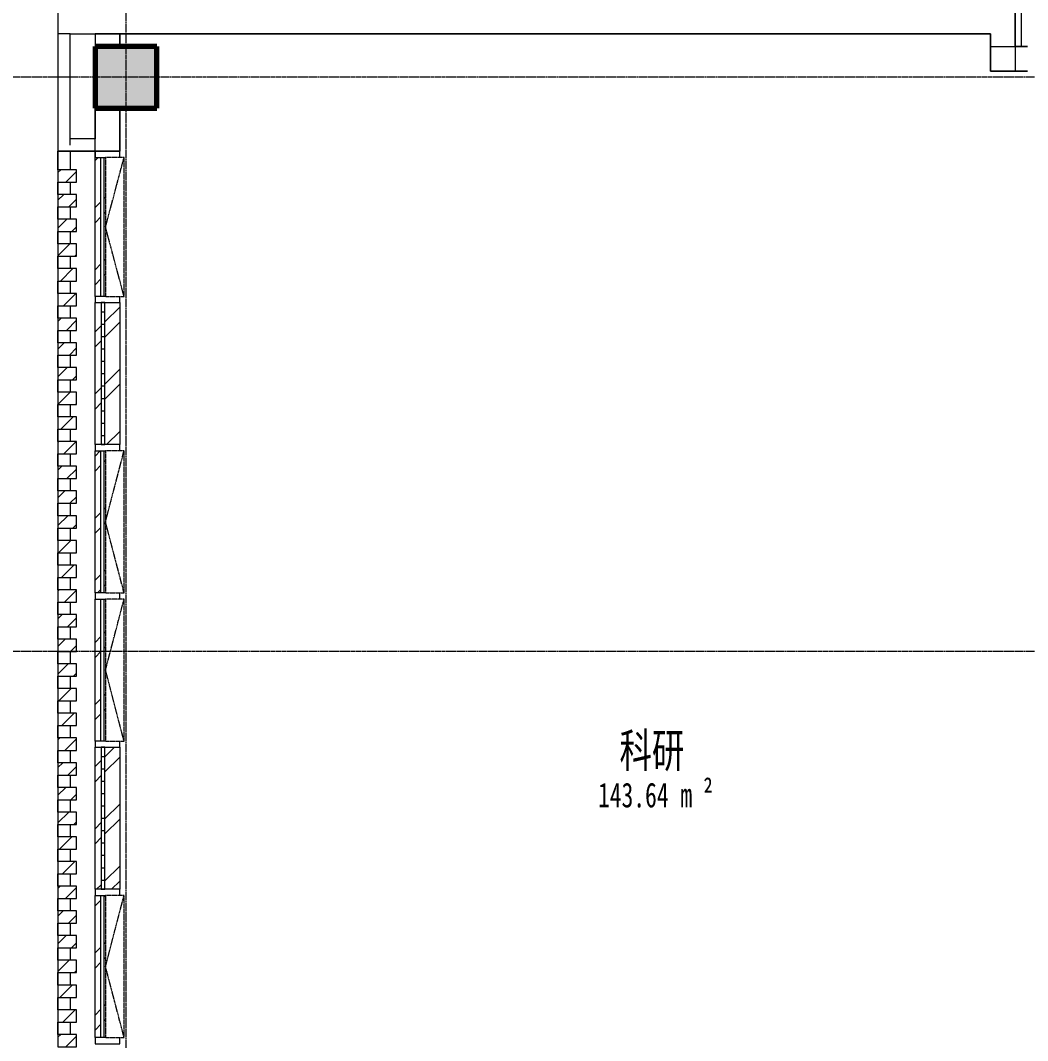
# Model space of a CAD drawing. Header units: millimetres. Extents: x 147592 to 208617, y -27981 to 8299.
# Drawn here: x 155746 to 163900, y -7800 to 460 of the extents above; entities that cross this region are included whole.
import ezdxf

# ---------------------------------------------------------------- set-up
doc = ezdxf.new("R2010")
doc.units = ezdxf.units.MM
doc.linetypes.add('TJ Dash', pattern=[1.6, 1, -0.6])
doc.linetypes.add('轴网线', pattern=[22.24, 12.7, -3.18, 3.18, -3.18])
for name, color, linetype, lineweight in [('A-AREA-____-IDEN', 7, 'Continuous', 5), ('A-DETL-____-OTLN', 7, 'Continuous', 5), ('A-DETL-GENF-OTLN', 7, 'Continuous', 5), ('A-GLAZ-CURT-MCUT', 7, 'Continuous', 5), ('A-GLAZ-CURT-OTLN', 7, 'Continuous', 5), ('A-GLAZ-CWMG-MCUT', 7, 'Continuous', 13), ('A-GLAZ-CWMG-OTLN', 7, 'Continuous', 5), ('A-WALL-____-MCUT', 7, 'Continuous', 13), ('A-WALL-____-OTLN', 7, 'Continuous', 13), ('S-GRID-____-OTLN', 7, 'Continuous', 5)]:
    doc.layers.add(name, color=color, linetype=linetype, lineweight=lineweight)
doc.layers.add('A-FLOR-____-OTLN', color=7, linetype='Continuous', lineweight=13, true_color=0x007f00)
doc.layers.add('A-GLAZ-____-OTLN', color=7, linetype='Continuous', lineweight=13, true_color=0x00007f)
doc.styles.add('仿宋', font='', dxfattribs={"width": 0.7, "height": 200})
doc.styles.add('仿宋_1', font='', dxfattribs={"width": 0.7, "height": 275})
doc.styles.get('仿宋').set_extended_font_data('FangSong')
doc.styles.get('仿宋_1').set_extended_font_data('FangSong')
pattern_1 = [(45, (0, 0), (-251.4472, 251.4472), []), (45, (0, 381), (-251.4472, 251.4472), [])]

# ---------------------------------------------------------------- blocks, each defined once
blk = doc.blocks.new('矩形竖梃 - 100_100mm 木色铝方通-V80-ELV_2F')
at = {"layer": 'A-GLAZ-CWMG-OTLN', "true_color": 0x515151}
h = blk.add_hatch(dxfattribs=at)
h.set_pattern_fill('FP_82', color=251, style=0, pattern_type=2)
h.set_pattern_definition([(45, (7800, -156050.01), (-70.71068, 70.71068), [])])
h.paths.add_polyline_path([(-50, 150), (50, 150), (50, 0), (-50, 0)], flags=0)
at = {"layer": 'A-GLAZ-CWMG-MCUT', "color": 251, "lineweight": 5, "true_color": 0x515151}
for p, q in [((-50, 150), (50, 150)), ((-50, 0), (-50, 150)), ((50, 150), (50, 0)), ((50, 0), (-50, 0))]:
    blk.add_line(p, q, dxfattribs=at)
blk = doc.blocks.new('矩形竖梃 - 100_100mm 木色铝方通-V81-ELV_2F')
at = {"layer": 'A-GLAZ-CWMG-OTLN', "true_color": 0x515151}
h = blk.add_hatch(dxfattribs=at)
h.set_pattern_fill('FP_83', color=251, style=0, pattern_type=2)
h.set_pattern_definition([(45, (7600, -156050.01), (-70.71068, 70.71068), [])])
h.paths.add_polyline_path([(-50, 150), (50, 150), (50, 0), (-50, 0)], flags=0)
at = {"layer": 'A-GLAZ-CWMG-MCUT', "color": 251, "lineweight": 5, "true_color": 0x515151}
for p, q in [((-50, 150), (50, 150)), ((-50, 0), (-50, 150)), ((50, 150), (50, 0)), ((50, 0), (-50, 0))]:
    blk.add_line(p, q, dxfattribs=at)
blk = doc.blocks.new('矩形竖梃 - 100_100mm 木色铝方通-V82-ELV_2F')
at = {"layer": 'A-GLAZ-CWMG-OTLN', "true_color": 0x515151}
h = blk.add_hatch(dxfattribs=at)
h.set_pattern_fill('FP_84', color=251, style=0, pattern_type=2)
h.set_pattern_definition([(45, (7400, -156050.01), (-70.71068, 70.71068), [])])
h.paths.add_polyline_path([(-50, 150), (50, 150), (50, 0), (-50, 0)], flags=0)
at = {"layer": 'A-GLAZ-CWMG-MCUT', "color": 251, "lineweight": 5, "true_color": 0x515151}
for p, q in [((-50, 150), (50, 150)), ((-50, 0), (-50, 150)), ((50, 150), (50, 0)), ((50, 0), (-50, 0))]:
    blk.add_line(p, q, dxfattribs=at)
blk = doc.blocks.new('矩形竖梃 - 100_100mm 木色铝方通-V83-ELV_2F')
at = {"layer": 'A-GLAZ-CWMG-OTLN', "true_color": 0x515151}
h = blk.add_hatch(dxfattribs=at)
h.set_pattern_fill('FP_85', color=251, style=0, pattern_type=2)
h.set_pattern_definition([(45, (7200, -156050.01), (-70.71068, 70.71068), [])])
h.paths.add_polyline_path([(-50, 150), (50, 150), (50, 0), (-50, 0)], flags=0)
at = {"layer": 'A-GLAZ-CWMG-MCUT', "color": 251, "lineweight": 5, "true_color": 0x515151}
for p, q in [((-50, 150), (50, 150)), ((-50, 0), (-50, 150)), ((50, 150), (50, 0)), ((50, 0), (-50, 0))]:
    blk.add_line(p, q, dxfattribs=at)
blk = doc.blocks.new('矩形竖梃 - 100_100mm 木色铝方通-V84-ELV_2F')
at = {"layer": 'A-GLAZ-CWMG-OTLN', "true_color": 0x515151}
h = blk.add_hatch(dxfattribs=at)
h.set_pattern_fill('FP_86', color=251, style=0, pattern_type=2)
h.set_pattern_definition([(45, (7000, -156050.01), (-70.71068, 70.71068), [])])
h.paths.add_polyline_path([(-50, 150), (50, 150), (50, 0), (-50, 0)], flags=0)
at = {"layer": 'A-GLAZ-CWMG-MCUT', "color": 251, "lineweight": 5, "true_color": 0x515151}
for p, q in [((-50, 150), (50, 150)), ((-50, 0), (-50, 150)), ((50, 150), (50, 0)), ((50, 0), (-50, 0))]:
    blk.add_line(p, q, dxfattribs=at)
blk = doc.blocks.new('矩形竖梃 - 100_100mm 木色铝方通-V85-ELV_2F')
at = {"layer": 'A-GLAZ-CWMG-OTLN', "true_color": 0x515151}
h = blk.add_hatch(dxfattribs=at)
h.set_pattern_fill('FP_87', color=251, style=0, pattern_type=2)
h.set_pattern_definition([(45, (6800, -156050.01), (-70.71068, 70.71068), [])])
h.paths.add_polyline_path([(-50, 150), (50, 150), (50, 0), (-50, 0)], flags=0)
at = {"layer": 'A-GLAZ-CWMG-MCUT', "color": 251, "lineweight": 5, "true_color": 0x515151}
for p, q in [((-50, 150), (50, 150)), ((-50, 0), (-50, 150)), ((50, 150), (50, 0)), ((50, 0), (-50, 0))]:
    blk.add_line(p, q, dxfattribs=at)
blk = doc.blocks.new('矩形竖梃 - 100_100mm 木色铝方通-V86-ELV_2F')
at = {"layer": 'A-GLAZ-CWMG-OTLN', "true_color": 0x515151}
h = blk.add_hatch(dxfattribs=at)
h.set_pattern_fill('FP_88', color=251, style=0, pattern_type=2)
h.set_pattern_definition([(45, (6600, -156050.01), (-70.71068, 70.71068), [])])
h.paths.add_polyline_path([(-50, 150), (50, 150), (50, 0), (-50, 0)], flags=0)
at = {"layer": 'A-GLAZ-CWMG-MCUT', "color": 251, "lineweight": 5, "true_color": 0x515151}
for p, q in [((-50, 150), (50, 150)), ((-50, 0), (-50, 150)), ((50, 150), (50, 0)), ((50, 0), (-50, 0))]:
    blk.add_line(p, q, dxfattribs=at)
blk = doc.blocks.new('矩形竖梃 - 100_100mm 木色铝方通-V87-ELV_2F')
at = {"layer": 'A-GLAZ-CWMG-OTLN', "true_color": 0x515151}
h = blk.add_hatch(dxfattribs=at)
h.set_pattern_fill('FP_89', color=251, style=0, pattern_type=2)
h.set_pattern_definition([(45, (6400, -156050.01), (-70.71068, 70.71068), [])])
h.paths.add_polyline_path([(-50, 150), (50, 150), (50, 0), (-50, 0)], flags=0)
at = {"layer": 'A-GLAZ-CWMG-MCUT', "color": 251, "lineweight": 5, "true_color": 0x515151}
for p, q in [((-50, 150), (50, 150)), ((-50, 0), (-50, 150)), ((50, 150), (50, 0)), ((50, 0), (-50, 0))]:
    blk.add_line(p, q, dxfattribs=at)
blk = doc.blocks.new('矩形竖梃 - 100_100mm 木色铝方通-V88-ELV_2F')
at = {"layer": 'A-GLAZ-CWMG-OTLN', "true_color": 0x515151}
h = blk.add_hatch(dxfattribs=at)
h.set_pattern_fill('FP_90', color=251, style=0, pattern_type=2)
h.set_pattern_definition([(45, (6200, -156050.01), (-70.71068, 70.71068), [])])
h.paths.add_polyline_path([(-50, 150), (50, 150), (50, 0), (-50, 0)], flags=0)
at = {"layer": 'A-GLAZ-CWMG-MCUT', "color": 251, "lineweight": 5, "true_color": 0x515151}
for p, q in [((-50, 150), (50, 150)), ((-50, 0), (-50, 150)), ((50, 150), (50, 0)), ((50, 0), (-50, 0))]:
    blk.add_line(p, q, dxfattribs=at)
blk = doc.blocks.new('矩形竖梃 - 100_100mm 木色铝方通-V89-ELV_2F')
at = {"layer": 'A-GLAZ-CWMG-OTLN', "true_color": 0x515151}
h = blk.add_hatch(dxfattribs=at)
h.set_pattern_fill('FP_91', color=251, style=0, pattern_type=2)
h.set_pattern_definition([(45, (6000, -156050.01), (-70.71068, 70.71068), [])])
h.paths.add_polyline_path([(-50, 150), (50, 150), (50, 0), (-50, 0)], flags=0)
at = {"layer": 'A-GLAZ-CWMG-MCUT', "color": 251, "lineweight": 5, "true_color": 0x515151}
for p, q in [((-50, 150), (50, 150)), ((-50, 0), (-50, 150)), ((50, 150), (50, 0)), ((50, 0), (-50, 0))]:
    blk.add_line(p, q, dxfattribs=at)
blk = doc.blocks.new('矩形竖梃 - 100_100mm 木色铝方通-V90-ELV_2F')
at = {"layer": 'A-GLAZ-CWMG-OTLN', "true_color": 0x515151}
h = blk.add_hatch(dxfattribs=at)
h.set_pattern_fill('FP_92', color=251, style=0, pattern_type=2)
h.set_pattern_definition([(45, (5800, -156050.01), (-70.71068, 70.71068), [])])
h.paths.add_polyline_path([(-50, 150), (50, 150), (50, 0), (-50, 0)], flags=0)
at = {"layer": 'A-GLAZ-CWMG-MCUT', "color": 251, "lineweight": 5, "true_color": 0x515151}
for p, q in [((-50, 150), (50, 150)), ((-50, 0), (-50, 150)), ((50, 150), (50, 0)), ((50, 0), (-50, 0))]:
    blk.add_line(p, q, dxfattribs=at)
blk = doc.blocks.new('矩形竖梃 - 100_100mm 木色铝方通-V91-ELV_2F')
at = {"layer": 'A-GLAZ-CWMG-OTLN', "true_color": 0x515151}
h = blk.add_hatch(dxfattribs=at)
h.set_pattern_fill('FP_93', color=251, style=0, pattern_type=2)
h.set_pattern_definition([(45, (5600, -156050.01), (-70.71068, 70.71068), [])])
h.paths.add_polyline_path([(-50, 150), (50, 150), (50, 0), (-50, 0)], flags=0)
at = {"layer": 'A-GLAZ-CWMG-MCUT', "color": 251, "lineweight": 5, "true_color": 0x515151}
for p, q in [((-50, 150), (50, 150)), ((-50, 0), (-50, 150)), ((50, 150), (50, 0)), ((50, 0), (-50, 0))]:
    blk.add_line(p, q, dxfattribs=at)
blk = doc.blocks.new('矩形竖梃 - 100_100mm 木色铝方通-V92-ELV_2F')
at = {"layer": 'A-GLAZ-CWMG-OTLN', "true_color": 0x515151}
h = blk.add_hatch(dxfattribs=at)
h.set_pattern_fill('FP_94', color=251, style=0, pattern_type=2)
h.set_pattern_definition([(45, (5400, -156050.01), (-70.71068, 70.71068), [])])
h.paths.add_polyline_path([(-50, 150), (50, 150), (50, 0), (-50, 0)], flags=0)
at = {"layer": 'A-GLAZ-CWMG-MCUT', "color": 251, "lineweight": 5, "true_color": 0x515151}
for p, q in [((-50, 150), (50, 150)), ((-50, 0), (-50, 150)), ((50, 150), (50, 0)), ((50, 0), (-50, 0))]:
    blk.add_line(p, q, dxfattribs=at)
blk = doc.blocks.new('矩形竖梃 - 100_100mm 木色铝方通-V93-ELV_2F')
at = {"layer": 'A-GLAZ-CWMG-OTLN', "true_color": 0x515151}
h = blk.add_hatch(dxfattribs=at)
h.set_pattern_fill('FP_95', color=251, style=0, pattern_type=2)
h.set_pattern_definition([(45, (5200, -156050.01), (-70.71068, 70.71068), [])])
h.paths.add_polyline_path([(-50, 150), (50, 150), (50, 0), (-50, 0)], flags=0)
at = {"layer": 'A-GLAZ-CWMG-MCUT', "color": 251, "lineweight": 5, "true_color": 0x515151}
for p, q in [((-50, 150), (50, 150)), ((-50, 0), (-50, 150)), ((50, 150), (50, 0)), ((50, 0), (-50, 0))]:
    blk.add_line(p, q, dxfattribs=at)
blk = doc.blocks.new('矩形竖梃 - 100_100mm 木色铝方通-V94-ELV_2F')
at = {"layer": 'A-GLAZ-CWMG-OTLN', "true_color": 0x515151}
h = blk.add_hatch(dxfattribs=at)
h.set_pattern_fill('FP_96', color=251, style=0, pattern_type=2)
h.set_pattern_definition([(45, (5000, -156050.01), (-70.71068, 70.71068), [])])
h.paths.add_polyline_path([(-50, 150), (50, 150), (50, 0), (-50, 0)], flags=0)
at = {"layer": 'A-GLAZ-CWMG-MCUT', "color": 251, "lineweight": 5, "true_color": 0x515151}
for p, q in [((-50, 150), (50, 150)), ((-50, 0), (-50, 150)), ((50, 150), (50, 0)), ((50, 0), (-50, 0))]:
    blk.add_line(p, q, dxfattribs=at)
blk = doc.blocks.new('矩形竖梃 - 100_100mm 木色铝方通-V95-ELV_2F')
at = {"layer": 'A-GLAZ-CWMG-OTLN', "true_color": 0x515151}
h = blk.add_hatch(dxfattribs=at)
h.set_pattern_fill('FP_97', color=251, style=0, pattern_type=2)
h.set_pattern_definition([(45, (4800, -156050.01), (-70.71068, 70.71068), [])])
h.paths.add_polyline_path([(-50, 150), (50, 150), (50, 0), (-50, 0)], flags=0)
at = {"layer": 'A-GLAZ-CWMG-MCUT', "color": 251, "lineweight": 5, "true_color": 0x515151}
for p, q in [((-50, 150), (50, 150)), ((-50, 0), (-50, 150)), ((50, 150), (50, 0)), ((50, 0), (-50, 0))]:
    blk.add_line(p, q, dxfattribs=at)
blk = doc.blocks.new('矩形竖梃 - 100_100mm 木色铝方通-V96-ELV_2F')
at = {"layer": 'A-GLAZ-CWMG-OTLN', "true_color": 0x515151}
h = blk.add_hatch(dxfattribs=at)
h.set_pattern_fill('FP_98', color=251, style=0, pattern_type=2)
h.set_pattern_definition([(45, (4600, -156050.01), (-70.71068, 70.71068), [])])
h.paths.add_polyline_path([(-50, 150), (50, 150), (50, 0), (-50, 0)], flags=0)
at = {"layer": 'A-GLAZ-CWMG-MCUT', "color": 251, "lineweight": 5, "true_color": 0x515151}
for p, q in [((-50, 150), (50, 150)), ((-50, 0), (-50, 150)), ((50, 150), (50, 0)), ((50, 0), (-50, 0))]:
    blk.add_line(p, q, dxfattribs=at)
blk = doc.blocks.new('矩形竖梃 - 100_100mm 木色铝方通-V97-ELV_2F')
at = {"layer": 'A-GLAZ-CWMG-OTLN', "true_color": 0x515151}
h = blk.add_hatch(dxfattribs=at)
h.set_pattern_fill('FP_99', color=251, style=0, pattern_type=2)
h.set_pattern_definition([(45, (4400, -156050.01), (-70.71068, 70.71068), [])])
h.paths.add_polyline_path([(-50, 150), (50, 150), (50, 0), (-50, 0)], flags=0)
at = {"layer": 'A-GLAZ-CWMG-MCUT', "color": 251, "lineweight": 5, "true_color": 0x515151}
for p, q in [((-50, 150), (50, 150)), ((-50, 0), (-50, 150)), ((50, 150), (50, 0)), ((50, 0), (-50, 0))]:
    blk.add_line(p, q, dxfattribs=at)
blk = doc.blocks.new('矩形竖梃 - 100_100mm 木色铝方通-V98-ELV_2F')
at = {"layer": 'A-GLAZ-CWMG-OTLN', "true_color": 0x515151}
h = blk.add_hatch(dxfattribs=at)
h.set_pattern_fill('FP_100', color=251, style=0, pattern_type=2)
h.set_pattern_definition([(45, (4200, -156050.01), (-70.71068, 70.71068), [])])
h.paths.add_polyline_path([(-50, 150), (50, 150), (50, 0), (-50, 0)], flags=0)
at = {"layer": 'A-GLAZ-CWMG-MCUT', "color": 251, "lineweight": 5, "true_color": 0x515151}
for p, q in [((-50, 150), (50, 150)), ((-50, 0), (-50, 150)), ((50, 150), (50, 0)), ((50, 0), (-50, 0))]:
    blk.add_line(p, q, dxfattribs=at)
blk = doc.blocks.new('矩形竖梃 - 100_100mm 木色铝方通-V99-ELV_2F')
at = {"layer": 'A-GLAZ-CWMG-OTLN', "true_color": 0x515151}
h = blk.add_hatch(dxfattribs=at)
h.set_pattern_fill('FP_101', color=251, style=0, pattern_type=2)
h.set_pattern_definition([(45, (4000, -156050.01), (-70.71068, 70.71068), [])])
h.paths.add_polyline_path([(-50, 150), (50, 150), (50, 0), (-50, 0)], flags=0)
at = {"layer": 'A-GLAZ-CWMG-MCUT', "color": 251, "lineweight": 5, "true_color": 0x515151}
for p, q in [((-50, 150), (50, 150)), ((-50, 0), (-50, 150)), ((50, 150), (50, 0)), ((50, 0), (-50, 0))]:
    blk.add_line(p, q, dxfattribs=at)
blk = doc.blocks.new('矩形竖梃 - 100_100mm 木色铝方通-V100-ELV_2F')
at = {"layer": 'A-GLAZ-CWMG-OTLN', "true_color": 0x515151}
h = blk.add_hatch(dxfattribs=at)
h.set_pattern_fill('FP_102', color=251, style=0, pattern_type=2)
h.set_pattern_definition([(45, (3800, -156050.01), (-70.71068, 70.71068), [])])
h.paths.add_polyline_path([(-50, 150), (50, 150), (50, 0), (-50, 0)], flags=0)
at = {"layer": 'A-GLAZ-CWMG-MCUT', "color": 251, "lineweight": 5, "true_color": 0x515151}
for p, q in [((-50, 150), (50, 150)), ((-50, 0), (-50, 150)), ((50, 150), (50, 0)), ((50, 0), (-50, 0))]:
    blk.add_line(p, q, dxfattribs=at)
blk = doc.blocks.new('矩形竖梃 - 100_100mm 木色铝方通-V101-ELV_2F')
at = {"layer": 'A-GLAZ-CWMG-OTLN', "true_color": 0x515151}
h = blk.add_hatch(dxfattribs=at)
h.set_pattern_fill('FP_103', color=251, style=0, pattern_type=2)
h.set_pattern_definition([(45, (3600, -156050.01), (-70.71068, 70.71068), [])])
h.paths.add_polyline_path([(-50, 150), (50, 150), (50, 0), (-50, 0)], flags=0)
at = {"layer": 'A-GLAZ-CWMG-MCUT', "color": 251, "lineweight": 5, "true_color": 0x515151}
for p, q in [((-50, 150), (50, 150)), ((-50, 0), (-50, 150)), ((50, 150), (50, 0)), ((50, 0), (-50, 0))]:
    blk.add_line(p, q, dxfattribs=at)
blk = doc.blocks.new('矩形竖梃 - 100_100mm 木色铝方通-V102-ELV_2F')
at = {"layer": 'A-GLAZ-CWMG-OTLN', "true_color": 0x515151}
h = blk.add_hatch(dxfattribs=at)
h.set_pattern_fill('FP_104', color=251, style=0, pattern_type=2)
h.set_pattern_definition([(45, (3400, -156050.01), (-70.71068, 70.71068), [])])
h.paths.add_polyline_path([(-50, 150), (50, 150), (50, 0), (-50, 0)], flags=0)
at = {"layer": 'A-GLAZ-CWMG-MCUT', "color": 251, "lineweight": 5, "true_color": 0x515151}
for p, q in [((-50, 150), (50, 150)), ((-50, 0), (-50, 150)), ((50, 150), (50, 0)), ((50, 0), (-50, 0))]:
    blk.add_line(p, q, dxfattribs=at)
blk = doc.blocks.new('矩形竖梃 - 100_100mm 木色铝方通-V103-ELV_2F')
at = {"layer": 'A-GLAZ-CWMG-OTLN', "true_color": 0x515151}
h = blk.add_hatch(dxfattribs=at)
h.set_pattern_fill('FP_105', color=251, style=0, pattern_type=2)
h.set_pattern_definition([(45, (3200, -156050.01), (-70.71068, 70.71068), [])])
h.paths.add_polyline_path([(-50, 150), (50, 150), (50, 0), (-50, 0)], flags=0)
at = {"layer": 'A-GLAZ-CWMG-MCUT', "color": 251, "lineweight": 5, "true_color": 0x515151}
for p, q in [((-50, 150), (50, 150)), ((-50, 0), (-50, 150)), ((50, 150), (50, 0)), ((50, 0), (-50, 0))]:
    blk.add_line(p, q, dxfattribs=at)
blk = doc.blocks.new('矩形竖梃 - 100_100mm 木色铝方通-V104-ELV_2F')
at = {"layer": 'A-GLAZ-CWMG-OTLN', "true_color": 0x515151}
h = blk.add_hatch(dxfattribs=at)
h.set_pattern_fill('FP_106', color=251, style=0, pattern_type=2)
h.set_pattern_definition([(45, (3000, -156050.01), (-70.71068, 70.71068), [])])
h.paths.add_polyline_path([(-50, 150), (50, 150), (50, 0), (-50, 0)], flags=0)
at = {"layer": 'A-GLAZ-CWMG-MCUT', "color": 251, "lineweight": 5, "true_color": 0x515151}
for p, q in [((-50, 150), (50, 150)), ((-50, 0), (-50, 150)), ((50, 150), (50, 0)), ((50, 0), (-50, 0))]:
    blk.add_line(p, q, dxfattribs=at)
blk = doc.blocks.new('矩形竖梃 - 100_100mm 木色铝方通-V105-ELV_2F')
at = {"layer": 'A-GLAZ-CWMG-OTLN', "true_color": 0x515151}
h = blk.add_hatch(dxfattribs=at)
h.set_pattern_fill('FP_107', color=251, style=0, pattern_type=2)
h.set_pattern_definition([(45, (2800, -156050.01), (-70.71068, 70.71068), [])])
h.paths.add_polyline_path([(-50, 150), (50, 150), (50, 0), (-50, 0)], flags=0)
at = {"layer": 'A-GLAZ-CWMG-MCUT', "color": 251, "lineweight": 5, "true_color": 0x515151}
for p, q in [((-50, 150), (50, 150)), ((-50, 0), (-50, 150)), ((50, 150), (50, 0)), ((50, 0), (-50, 0))]:
    blk.add_line(p, q, dxfattribs=at)
blk = doc.blocks.new('矩形竖梃 - 100_100mm 木色铝方通-V106-ELV_2F')
at = {"layer": 'A-GLAZ-CWMG-OTLN', "true_color": 0x515151}
h = blk.add_hatch(dxfattribs=at)
h.set_pattern_fill('FP_108', color=251, style=0, pattern_type=2)
h.set_pattern_definition([(45, (2600, -156050.01), (-70.71068, 70.71068), [])])
h.paths.add_polyline_path([(-50, 150), (50, 150), (50, 0), (-50, 0)], flags=0)
at = {"layer": 'A-GLAZ-CWMG-MCUT', "color": 251, "lineweight": 5, "true_color": 0x515151}
for p, q in [((-50, 150), (50, 150)), ((-50, 0), (-50, 150)), ((50, 150), (50, 0)), ((50, 0), (-50, 0))]:
    blk.add_line(p, q, dxfattribs=at)
blk = doc.blocks.new('矩形竖梃 - 100_100mm 木色铝方通-V107-ELV_2F')
at = {"layer": 'A-GLAZ-CWMG-OTLN', "true_color": 0x515151}
h = blk.add_hatch(dxfattribs=at)
h.set_pattern_fill('FP_109', color=251, style=0, pattern_type=2)
h.set_pattern_definition([(45, (2400, -156050.01), (-70.71068, 70.71068), [])])
h.paths.add_polyline_path([(-50, 150), (50, 150), (50, 0), (-50, 0)], flags=0)
at = {"layer": 'A-GLAZ-CWMG-MCUT', "color": 251, "lineweight": 5, "true_color": 0x515151}
for p, q in [((-50, 150), (50, 150)), ((-50, 0), (-50, 150)), ((50, 150), (50, 0)), ((50, 0), (-50, 0))]:
    blk.add_line(p, q, dxfattribs=at)
blk = doc.blocks.new('矩形竖梃 - 100_100mm 木色铝方通-V108-ELV_2F')
at = {"layer": 'A-GLAZ-CWMG-OTLN', "true_color": 0x515151}
h = blk.add_hatch(dxfattribs=at)
h.set_pattern_fill('FP_110', color=251, style=0, pattern_type=2)
h.set_pattern_definition([(45, (2200, -156050.01), (-70.71068, 70.71068), [])])
h.paths.add_polyline_path([(-50, 150), (50, 150), (50, 0), (-50, 0)], flags=0)
at = {"layer": 'A-GLAZ-CWMG-MCUT', "color": 251, "lineweight": 5, "true_color": 0x515151}
for p, q in [((-50, 150), (50, 150)), ((-50, 0), (-50, 150)), ((50, 150), (50, 0)), ((50, 0), (-50, 0))]:
    blk.add_line(p, q, dxfattribs=at)
blk = doc.blocks.new('矩形竖梃 - 100_100mm 木色铝方通-V109-ELV_2F')
at = {"layer": 'A-GLAZ-CWMG-OTLN', "true_color": 0x515151}
h = blk.add_hatch(dxfattribs=at)
h.set_pattern_fill('FP_111', color=251, style=0, pattern_type=2)
h.set_pattern_definition([(45, (2000, -156050.01), (-70.71068, 70.71068), [])])
h.paths.add_polyline_path([(-50, 150), (50, 150), (50, 0), (-50, 0)], flags=0)
at = {"layer": 'A-GLAZ-CWMG-MCUT', "color": 251, "lineweight": 5, "true_color": 0x515151}
for p, q in [((-50, 150), (50, 150)), ((-50, 0), (-50, 150)), ((50, 150), (50, 0)), ((50, 0), (-50, 0))]:
    blk.add_line(p, q, dxfattribs=at)
blk = doc.blocks.new('矩形竖梃 - 100_100mm 木色铝方通-V110-ELV_2F')
at = {"layer": 'A-GLAZ-CWMG-OTLN', "true_color": 0x515151}
h = blk.add_hatch(dxfattribs=at)
h.set_pattern_fill('FP_112', color=251, style=0, pattern_type=2)
h.set_pattern_definition([(45, (1800, -156050.01), (-70.71068, 70.71068), [])])
h.paths.add_polyline_path([(-50, 150), (50, 150), (50, 0), (-50, 0)], flags=0)
at = {"layer": 'A-GLAZ-CWMG-MCUT', "color": 251, "lineweight": 5, "true_color": 0x515151}
for p, q in [((-50, 150), (50, 150)), ((-50, 0), (-50, 150)), ((50, 150), (50, 0)), ((50, 0), (-50, 0))]:
    blk.add_line(p, q, dxfattribs=at)
blk = doc.blocks.new('矩形竖梃 - 100_100mm 木色铝方通-V111-ELV_2F')
at = {"layer": 'A-GLAZ-CWMG-OTLN', "true_color": 0x515151}
h = blk.add_hatch(dxfattribs=at)
h.set_pattern_fill('FP_113', color=251, style=0, pattern_type=2)
h.set_pattern_definition([(45, (1600, -156050.01), (-70.71068, 70.71068), [])])
h.paths.add_polyline_path([(-50, 150), (50, 150), (50, 0), (-50, 0)], flags=0)
at = {"layer": 'A-GLAZ-CWMG-MCUT', "color": 251, "lineweight": 5, "true_color": 0x515151}
for p, q in [((-50, 150), (50, 150)), ((-50, 0), (-50, 150)), ((50, 150), (50, 0)), ((50, 0), (-50, 0))]:
    blk.add_line(p, q, dxfattribs=at)
blk = doc.blocks.new('矩形竖梃 - 100_100mm 木色铝方通-V112-ELV_2F')
at = {"layer": 'A-GLAZ-CWMG-OTLN', "true_color": 0x515151}
h = blk.add_hatch(dxfattribs=at)
h.set_pattern_fill('FP_114', color=251, style=0, pattern_type=2)
h.set_pattern_definition([(45, (1400, -156050.01), (-70.71068, 70.71068), [])])
h.paths.add_polyline_path([(-50, 150), (50, 150), (50, 0), (-50, 0)], flags=0)
at = {"layer": 'A-GLAZ-CWMG-MCUT', "color": 251, "lineweight": 5, "true_color": 0x515151}
for p, q in [((-50, 150), (50, 150)), ((-50, 0), (-50, 150)), ((50, 150), (50, 0)), ((50, 0), (-50, 0))]:
    blk.add_line(p, q, dxfattribs=at)
blk = doc.blocks.new('矩形竖梃 - 100_100mm 木色铝方通-V113-ELV_2F')
at = {"layer": 'A-GLAZ-CWMG-OTLN', "true_color": 0x515151}
h = blk.add_hatch(dxfattribs=at)
h.set_pattern_fill('FP_115', color=251, style=0, pattern_type=2)
h.set_pattern_definition([(45, (1200, -156050.01), (-70.71068, 70.71068), [])])
h.paths.add_polyline_path([(-50, 150), (50, 150), (50, 0), (-50, 0)], flags=0)
at = {"layer": 'A-GLAZ-CWMG-MCUT', "color": 251, "lineweight": 5, "true_color": 0x515151}
for p, q in [((-50, 150), (50, 150)), ((-50, 0), (-50, 150)), ((50, 150), (50, 0)), ((50, 0), (-50, 0))]:
    blk.add_line(p, q, dxfattribs=at)
blk = doc.blocks.new('矩形竖梃 - 100_100mm 木色铝方通-V114-ELV_2F')
at = {"layer": 'A-GLAZ-CWMG-OTLN', "true_color": 0x515151}
h = blk.add_hatch(dxfattribs=at)
h.set_pattern_fill('FP_116', color=251, style=0, pattern_type=2)
h.set_pattern_definition([(45, (1000, -156050.01), (-70.71068, 70.71068), [])])
h.paths.add_polyline_path([(-50, 150), (50, 150), (50, 0), (-50, 0)], flags=0)
at = {"layer": 'A-GLAZ-CWMG-MCUT', "color": 251, "lineweight": 5, "true_color": 0x515151}
for p, q in [((-50, 150), (50, 150)), ((-50, 0), (-50, 150)), ((50, 150), (50, 0)), ((50, 0), (-50, 0))]:
    blk.add_line(p, q, dxfattribs=at)
blk = doc.blocks.new('矩形竖梃 - 100_100mm 木色铝方通-V115-ELV_2F')
at = {"layer": 'A-GLAZ-CWMG-OTLN', "true_color": 0x515151}
h = blk.add_hatch(dxfattribs=at)
h.set_pattern_fill('FP_117', color=251, style=0, pattern_type=2)
h.set_pattern_definition([(45, (800, -156050.01), (-70.71068, 70.71068), [])])
h.paths.add_polyline_path([(-50, 150), (50, 150), (50, 0), (-50, 0)], flags=0)
at = {"layer": 'A-GLAZ-CWMG-MCUT', "color": 251, "lineweight": 5, "true_color": 0x515151}
for p, q in [((-50, 150), (50, 150)), ((-50, 0), (-50, 150)), ((50, 150), (50, 0)), ((50, 0), (-50, 0))]:
    blk.add_line(p, q, dxfattribs=at)
blk = doc.blocks.new('窗嵌板_50-70系列上悬铝窗-zx-内开 - 50 系列-2567979-ELV_2F')
at = {"layer": 'A-GLAZ-____-OTLN', "color": 251, "lineweight": 5, "true_color": 0x515151}
for p, q in [((-575, -72.5), (-575, -47.5)), ((-575, -47.5), (575, -47.5)), ((575, -72.5), (-575, -72.5)), ((575, -47.5), (575, -72.5))]:
    blk.add_line(p, q, dxfattribs=at)
at = {"layer": 'A-GLAZ-____-OTLN', "color": 251, "linetype": 'TJ Dash', "lineweight": 5, "true_color": 0x515151}
for p, q in [((575, -85), (-575, -85)), ((-575, -85), (-575, -235)), ((-575, -235), (0, -85.2)), ((0, -85.2), (575, -235)), ((575, -235), (575, -85)), ((-575, -235), (575, -235))]:
    blk.add_line(p, q, dxfattribs=at)
blk = doc.blocks.new('系统嵌板 - TJ玻璃_30-V131-ELV_2F')
at = {"layer": 'A-GLAZ-CURT-OTLN', "true_color": 0x515151}
h = blk.add_hatch(dxfattribs=at)
h.set_pattern_fill('FP_128', color=251, style=0, pattern_type=2)
h.set_pattern_definition([(270, (6000, 156350.01), (100, 6e-15), [])])
h.paths.add_polyline_path([(-575, -80), (575, -80), (575, -50), (-575, -50)], flags=0)
at = {"layer": 'A-GLAZ-CURT-MCUT', "color": 251, "true_color": 0x515151}
for p, q in [((575, -50), (-575, -50)), ((-575, -50), (-575, -80)), ((-575, -80), (575, -80)), ((575, -80), (575, -50))]:
    blk.add_line(p, q, dxfattribs=at)
blk = doc.blocks.new('系统嵌板 - TJ玻璃_30-V132-ELV_2F')
at = {"layer": 'A-GLAZ-CURT-OTLN', "true_color": 0x515151}
h = blk.add_hatch(dxfattribs=at)
h.set_pattern_fill('FP_129', color=251, style=0, pattern_type=2)
h.set_pattern_definition([(270, (2400, 156350.01), (100, 6e-15), [])])
h.paths.add_polyline_path([(-575, -80), (575, -80), (575, -50), (-575, -50)], flags=0)
at = {"layer": 'A-GLAZ-CURT-MCUT', "color": 251, "true_color": 0x515151}
for p, q in [((575, -50), (-575, -50)), ((-575, -50), (-575, -80)), ((-575, -80), (575, -80)), ((575, -80), (575, -50))]:
    blk.add_line(p, q, dxfattribs=at)
blk = doc.blocks.new('窗嵌板_50-70系列上悬铝窗-zx-内开 - 50 系列-2567980-ELV_2F')
at = {"layer": 'A-GLAZ-____-OTLN', "color": 251, "lineweight": 5, "true_color": 0x515151}
for p, q in [((-562.5, -72.5), (-562.5, -47.5)), ((-562.5, -47.5), (562.5, -47.5)), ((562.5, -72.5), (-562.5, -72.5)), ((562.5, -47.5), (562.5, -72.5))]:
    blk.add_line(p, q, dxfattribs=at)
at = {"layer": 'A-GLAZ-____-OTLN', "color": 251, "linetype": 'TJ Dash', "lineweight": 5, "true_color": 0x515151}
for p, q in [((562.5, -85), (-562.5, -85)), ((-562.5, -85), (-562.5, -235)), ((-562.5, -235), (0, -85.2)), ((0, -85.2), (562.5, -235)), ((562.5, -235), (562.5, -85)), ((-562.5, -235), (562.5, -235))]:
    blk.add_line(p, q, dxfattribs=at)
blk = doc.blocks.new('矩形竖梃 - 50_200mm 长方形-V133-ELV_2F')
at = {"layer": 'A-GLAZ-CWMG-OTLN', "true_color": 0x8b8b8b}
h = blk.add_hatch(dxfattribs=at)
h.set_pattern_fill('FP_121', color=252, style=0, pattern_type=2)
h.set_pattern_definition(pattern_1)
h.paths.add_polyline_path([(156397.5, -7775), (156397.5, -6625), (156350, -6625), (156350, -7775)], flags=0)
h.paths.add_polyline_path([(156435, -7775), (156435, -6625), (156422.5, -6625), (156422.5, -7775)], flags=0)
blk = doc.blocks.new('矩形竖梃 - 50_200mm 长方形-V134-ELV_2F')
at = {"layer": 'A-GLAZ-CWMG-OTLN', "true_color": 0x8b8b8b}
h = blk.add_hatch(dxfattribs=at)
h.set_pattern_fill('FP_121', color=252, style=0, pattern_type=2)
h.set_pattern_definition(pattern_1)
h.paths.add_polyline_path([(156400, -6575), (156400, -5425), (156350, -5425), (156350, -6575)], flags=0)
h.paths.add_polyline_path([(156550, -6575), (156550, -5425), (156430, -5425), (156430, -6575)], flags=0)
at = {"layer": 'A-GLAZ-CWMG-OTLN', "color": 251, "true_color": 0x515151}
blk.add_line((156550, -5425), (156550, -6575), dxfattribs=at)
blk = doc.blocks.new('矩形竖梃 - 50_200mm 长方形-V135-ELV_2F')
at = {"layer": 'A-GLAZ-CWMG-OTLN', "true_color": 0x8b8b8b}
h = blk.add_hatch(dxfattribs=at)
h.set_pattern_fill('FP_121', color=252, style=0, pattern_type=2)
h.set_pattern_definition(pattern_1)
h.paths.add_polyline_path([(156397.5, -5375), (156397.5, -4225), (156350, -4225), (156350, -5375)], flags=0)
h.paths.add_polyline_path([(156435, -5375), (156435, -4225), (156422.5, -4225), (156422.5, -5375)], flags=0)
blk = doc.blocks.new('矩形竖梃 - 50_200mm 长方形-V136-ELV_2F')
at = {"layer": 'A-GLAZ-CWMG-OTLN', "true_color": 0x8b8b8b}
h = blk.add_hatch(dxfattribs=at)
h.set_pattern_fill('FP_121', color=252, style=0, pattern_type=2)
h.set_pattern_definition(pattern_1)
h.paths.add_polyline_path([(156397.5, -4175), (156397.5, -3025), (156350, -3025), (156350, -4175)], flags=0)
h.paths.add_polyline_path([(156435, -4175), (156435, -3025), (156422.5, -3025), (156422.5, -4175)], flags=0)
blk = doc.blocks.new('矩形竖梃 - 50_200mm 长方形-V137-ELV_2F')
at = {"layer": 'A-GLAZ-CWMG-OTLN', "true_color": 0x8b8b8b}
h = blk.add_hatch(dxfattribs=at)
h.set_pattern_fill('FP_121', color=252, style=0, pattern_type=2)
h.set_pattern_definition(pattern_1)
h.paths.add_polyline_path([(156400, -2975), (156400, -1825), (156350, -1825), (156350, -2975)], flags=0)
h.paths.add_polyline_path([(156550, -2975), (156550, -1825), (156430, -1825), (156430, -2975)], flags=0)
at = {"layer": 'A-GLAZ-CWMG-OTLN', "color": 251, "true_color": 0x515151}
blk.add_line((156550, -1825), (156550, -2975), dxfattribs=at)
blk = doc.blocks.new('矩形竖梃 - 50_200mm 长方形-V138-ELV_2F')
at = {"layer": 'A-GLAZ-CWMG-OTLN', "true_color": 0x8b8b8b}
h = blk.add_hatch(dxfattribs=at)
h.set_pattern_fill('FP_121', color=252, style=0, pattern_type=2)
h.set_pattern_definition(pattern_1)
h.paths.add_polyline_path([(156435, -1775), (156435, -650), (156422.5, -650), (156422.5, -1775)], flags=0)
h.paths.add_polyline_path([(156397.5, -1775), (156397.5, -650), (156350, -650), (156350, -1775)], flags=0)
blk = doc.blocks.new('矩形竖梃 - 50_200mm 长方形-V139-ELV_2F')
at = {"layer": 'A-GLAZ-CWMG-MCUT', "color": 251, "lineweight": 5, "true_color": 0x515151}
for p, q in [((-50, 200), (0, 200)), ((0, 200), (0, 0)), ((-50, 72.5), (-50, 85)), ((-50, 0), (-50, 47.5)), ((0, 0), (-50, 0))]:
    blk.add_line(p, q, dxfattribs=at)
blk = doc.blocks.new('矩形竖梃 - 50_200mm 长方形-V141-ELV_2F')
at = {"layer": 'A-GLAZ-CWMG-MCUT', "color": 251, "lineweight": 5, "true_color": 0x515151}
for p, q in [((-25, 200), (25, 200)), ((-25, 0), (-25, 200)), ((25, 85), (25, 72.5)), ((25, 0), (-25, 0)), ((25, 47.5), (25, 0))]:
    blk.add_line(p, q, dxfattribs=at)
blk = doc.blocks.new('矩形竖梃 - 50_200mm 长方形-V142-ELV_2F')
at = {"layer": 'A-GLAZ-CWMG-MCUT', "color": 251, "lineweight": 5, "true_color": 0x515151}
for p, q in [((-25, 200), (25, 200)), ((25, 200), (25, 0)), ((-25, 72.5), (-25, 85)), ((-25, 0), (-25, 47.5)), ((25, 0), (-25, 0))]:
    blk.add_line(p, q, dxfattribs=at)
blk = doc.blocks.new('矩形竖梃 - 50_200mm 长方形-V143-ELV_2F')
at = {"layer": 'A-GLAZ-CWMG-MCUT', "color": 251, "lineweight": 5, "true_color": 0x515151}
for p, q in [((-25, 200), (25, 200)), ((-25, 72.5), (-25, 85)), ((25, 85), (25, 72.5)), ((-25, 0), (-25, 47.5)), ((25, 0), (-25, 0)), ((25, 47.5), (25, 0))]:
    blk.add_line(p, q, dxfattribs=at)
blk = doc.blocks.new('矩形竖梃 - 50_300mm 长方形-V208-ELV_2F')
at = {"layer": 'A-GLAZ-CWMG-MCUT', "color": 251, "lineweight": 5, "true_color": 0x515151}
for p, q in [((-50, 0), (0, 0)), ((-50, -300), (-50, 0)), ((0, 0), (0, -300)), ((0, -300), (-50, -300))]:
    blk.add_line(p, q, dxfattribs=at)
blk = doc.blocks.new('YXQH_AR_B9-20_rvt-1-ELV_2F')
at = {"layer": 'A-DETL-GENF-OTLN', "true_color": 0xa1a1a1}
h = blk.add_hatch(dxfattribs=at)
h.set_pattern_fill('FP_177', color=253, style=0, pattern_type=2)
h.set_pattern_definition([(7.754, (-466.58, -204.02), (12.15805, 332.8942), [3.353, -1548.768]), (7.754, (776.34, 218.05), (12.15805, 332.8942), [3.353, -1548.768]), (9.74, (363.8, 116.2), (0.0001, 1266.291), [3.353, -588.363]), (9.74, (339.6, 204.2), (0.0001, 1266.291), [3.353, -588.363]), (68.882, (225.66, -61.6), (-140.1373, 1041.8589), [3.353, -1089.337]), (68.882, (129, -106.5), (-140.1373, 1041.8589), [3.353, -1089.337]), (56.297, (-51.2, 131.2), (-734.4827, 622.8598), [3.353, -470.742]), (56.297, (137.8, 331.9), (-734.4827, 622.8598), [3.353, -470.742]), (137.416, (187.59, 94.08), (-3935.054568, 3543.459496), [73.913, -9804.313]), (8.512, (90.05, 79.41), (3117.572636, 564.982686), [98.632, -5356.38]), (236.294, (133.21, 144.14), (-4467.173774, -6768.804336), [77.802, -13192.636]), (128.267, (122.16, 220.01), (-6131.736673, 7665.37486), [53.462, -17810.517]), (9.74, (48.62, 207.58), (3069.14795, 643.06413), [74.582, -10350.37]), (233.414, (89.018, 261.96), (-20834.0959632, -28103.0884394), [67.74, -56173.655]), (67.8, (40.48, -52.28), (439.74679, 1441.63531), [50.851, -3807.912]), (307.846, (0, 0), (856.01581, -814.9391), [66.124, -2950.443]), (45, (0, 0), (-176.7767, 176.7767), []), (355, (0, 0), (578.509, 689.44), [60, -660]), (7.754, (0, 0), (12.15805, 332.8942), [3.353, -1548.768]), (7.754, (517.27, 396.9), (12.15805, 332.8942), [3.353, -1548.768]), (7.754, (1048.8, 804.78), (12.15805, 332.8942), [3.353, -1548.768]), (9.74, (-323, 0), (0.0001, 1266.291), [3.353, -588.363]), (9.74, (-83.4, -219.6), (0.0001, 1266.291), [3.353, -588.363]), (9.74, (298.5, -569.5), (0.0001, 1266.291), [3.353, -588.363]), (68.882, (645.7, -553.4), (-140.1373, 1041.8589), [3.353, -1089.337]), (68.882, (-12.15, -134.3), (-140.1373, 1041.8589), [3.353, -1089.337]), (68.882, (-223, 0), (-140.1373, 1041.8589), [3.353, -1089.337]), (56.297, (0, 0), (-734.4827, 622.8598), [3.353, -470.742]), (56.297, (378.7, 49.9), (-734.4827, 622.8598), [3.353, -470.742]), (56.297, (1010.3, 133), (-734.4827, 622.8598), [3.353, -470.742])])
h.paths.add_polyline_path([(182450, -17650), (182950, -17650), (182950, -17150), (182450, -17150)], flags=0)
h.paths.add_polyline_path([(165000, -17650), (165600, -17650), (165600, -17050), (165000, -17050)], flags=0)
h.paths.add_polyline_path([(191650, -17650), (191650, -17150), (191150, -17150), (191150, -17650)], flags=0)
h.paths.add_polyline_path([(156950, -17650), (156950, -17050), (156350, -17050), (156350, -17650)], flags=0)
h.paths.add_polyline_path([(174300, -17650), (174300, -17050), (173700, -17050), (173700, -17650), (173792.3, -17650)], flags=0)
h.paths.add_polyline_path([(171250, -9250), (171250, -8750), (170750, -8750), (170750, -9250)], flags=0)
h.paths.add_polyline_path([(176300, -9050), (176800, -9050), (176800, -8500), (176300, -8500)], flags=0)
h.paths.add_polyline_path([(165000, -9000), (165500, -9000), (165500, -8500), (165000, -8500)], flags=0)
h.paths.add_polyline_path([(191150, -8955), (191650, -8955), (191650, -8450), (191150, -8450)], flags=0)
h.paths.add_polyline_path([(182500, -8950), (183000, -8950), (183000, -8450), (182500, -8450)], flags=0)
h.paths.add_polyline_path([(156350, -8950), (156850, -8950), (156850, -8450), (156350, -8450)], flags=0)
h.paths.add_polyline_path([(182950, -7000), (182950, -6500), (182550, -6500), (182550, -7000)], flags=0)
h.paths.add_polyline_path([(168250, -1530), (168250, -1130), (168050, -1130), (168050, -1530)], flags=0)
h.paths.add_polyline_path([(171100, -1530), (171100, -1130), (170900, -1130), (170900, -1530)], flags=0)
h.paths.add_polyline_path([(173750, -1530), (173950, -1530), (173950, -1130), (173750, -1130)], flags=0)
h.paths.add_polyline_path([(176800, -350), (176800, 250), (176200, 250), (176200, -350), (176296.5, -350)], flags=0)
h.paths.add_polyline_path([(165000, -250), (165500, -250), (165500, 250), (165000, 250)], flags=0)
h.paths.add_polyline_path([(156850, -250), (156850, 250), (156350, 250), (156350, -250)], flags=0)
h.paths.add_polyline_path([(170900, -150), (171100, -150), (171100, 250), (170900, 250)], flags=0)
h.paths.add_polyline_path([(173950, -150), (173950, 250), (173750, 250), (173750, -150), (173792.3, -150)], flags=0)
h.paths.add_polyline_path([(168050, -150), (168250, -150), (168250, 250), (168050, 250)], flags=0)
at = {"layer": 'A-DETL-____-OTLN', "color": 160, "lineweight": 70, "true_color": 0x4444ff}
for p, q in [((156850, 250), (156350, 250)), ((156350, 250), (156350, -250)), ((156850, -250), (156850, 250)), ((156350, -250), (156850, -250))]:
    blk.add_line(p, q, dxfattribs=at)
at = {"layer": 'A-FLOR-____-OTLN', "color": 8, "lineweight": 5, "true_color": 0x7f7f7f}
for p, q in [((156050, 550), (156050, -550)), ((163600, 350), (156550, 350)), ((156550, 350), (156550, 250)), ((163600, 50), (163600, 350)), ((156350, -250), (156350, 250)), ((163600, 250), (163800, 250)), ((163800, 250), (163850, 250)), ((163850, 250), (163900, 250)), ((163900, 50), (163600, 50)), ((156350, -500), (156350, -250)), ((156550, -250), (156550, -600)), ((156050, -550), (156050, -600)), ((156350, -600), (156350, -500)), ((156350, -600), (156050, -600)), ((156050, -600), (156050, -750)), ((156350, -650), (156350, -600)), ((156350, -1775), (156350, -650)), ((156050, -850), (156050, -950)), ((156050, -1050), (156050, -1150)), ((156050, -1250), (156050, -1350)), ((156050, -1450), (156050, -1550)), ((156050, -1650), (156050, -1750)), ((156050, -1850), (156050, -1950)), ((156350, -2975), (156350, -1825)), ((156050, -2050), (156050, -2150)), ((156050, -2250), (156050, -2350)), ((156050, -2450), (156050, -2550)), ((156050, -2650), (156050, -2750)), ((156050, -2850), (156050, -2950)), ((156050, -3050), (156050, -3150)), ((156350, -4175), (156350, -3025)), ((156050, -3250), (156050, -3350)), ((156050, -3450), (156050, -3550)), ((156050, -3650), (156050, -3750)), ((156050, -3850), (156050, -3950)), ((156050, -4050), (156050, -4150)), ((156050, -4250), (156050, -4350)), ((156350, -5375), (156350, -4225)), ((156050, -4450), (156050, -4550)), ((156050, -4650), (156050, -4750)), ((156050, -4850), (156050, -4950)), ((156050, -5050), (156050, -5150)), ((156050, -5250), (156050, -5350)), ((156050, -5450), (156050, -5550)), ((156350, -6575), (156350, -5425)), ((156050, -5650), (156050, -5750)), ((156050, -5850), (156050, -5950)), ((156050, -6050), (156050, -6150)), ((156050, -6250), (156050, -6350)), ((156050, -6450), (156050, -6550)), ((156050, -6650), (156050, -6750)), ((156350, -7775), (156350, -6625)), ((156050, -6850), (156050, -6950)), ((156050, -7050), (156050, -7150)), ((156050, -7250), (156050, -7350)), ((156050, -7450), (156050, -7550)), ((156050, -7650), (156050, -7750))]:
    blk.add_line(p, q, dxfattribs=at)
at = {"layer": 'A-WALL-____-MCUT', "color": 251, "lineweight": 5, "true_color": 0x515151}
for p, q in [((156050, 550), (156050, 350)), ((163800, 250), (163800, 550)), ((156050, 350), (156050, -600)), ((156150, 350), (156050, 350)), ((156150, 350), (156350, 350)), ((156150, -500), (156150, 350)), ((156350, 350), (156350, 250)), ((156550, 350), (156350, 350)), ((156550, 350), (163600, 350)), ((156550, 250), (156550, 350)), ((163600, 350), (163600, 50)), ((163900, 250), (163800, 250)), ((163800, 250), (163800, 50)), ((163600, 50), (163800, 50)), ((163800, 50), (163900, 50)), ((156350, -250), (156350, -500)), ((156550, -600), (156550, -250)), ((156350, -500), (156150, -500)), ((156350, -600), (156350, -500)), ((156050, -600), (156150, -600)), ((156150, -600), (156350, -600)), ((156350, -600), (156550, -600))]:
    blk.add_line(p, q, dxfattribs=at)
at = {"layer": 'A-WALL-____-OTLN', "color": 251, "lineweight": 5, "true_color": 0x515151}
for p, q in [((156350, 350), (156550, 350)), ((156350, 350), (156350, 250)), ((156550, 250), (156550, 350)), ((156350, 250), (156350, -250)), ((156350, -250), (156350, -500)), ((156550, -600), (156550, -250)), ((156350, -500), (156150, -500)), ((156150, -550), (156150, -500)), ((156050, -750), (156050, -600)), ((156150, -600), (156050, -600)), ((156150, -600), (156150, -750)), ((156350, -600), (156550, -600)), ((156050, -950), (156050, -850)), ((156150, -850), (156150, -950)), ((156050, -1150), (156050, -1050)), ((156150, -1050), (156150, -1150)), ((156050, -1350), (156050, -1250)), ((156150, -1250), (156150, -1350)), ((156050, -1550), (156050, -1450)), ((156150, -1450), (156150, -1550)), ((156050, -1750), (156050, -1650)), ((156150, -1650), (156150, -1750)), ((156050, -1950), (156050, -1850)), ((156150, -1850), (156150, -1950)), ((156050, -2150), (156050, -2050)), ((156150, -2050), (156150, -2150)), ((156050, -2350), (156050, -2250)), ((156150, -2250), (156150, -2350)), ((156050, -2550), (156050, -2450)), ((156150, -2450), (156150, -2550)), ((156050, -2750), (156050, -2650)), ((156150, -2650), (156150, -2750)), ((156050, -2950), (156050, -2850)), ((156150, -2850), (156150, -2950)), ((156050, -3150), (156050, -3050)), ((156150, -3050), (156150, -3150)), ((156050, -3350), (156050, -3250)), ((156150, -3250), (156150, -3350)), ((156050, -3550), (156050, -3450)), ((156150, -3450), (156150, -3550)), ((156050, -3750), (156050, -3650)), ((156150, -3650), (156150, -3750)), ((156050, -3950), (156050, -3850)), ((156150, -3850), (156150, -3950)), ((156050, -4150), (156050, -4050)), ((156150, -4050), (156150, -4150)), ((156050, -4350), (156050, -4250)), ((156150, -4250), (156150, -4350)), ((156050, -4550), (156050, -4450)), ((156150, -4450), (156150, -4550)), ((156050, -4750), (156050, -4650)), ((156150, -4650), (156150, -4750)), ((156050, -4950), (156050, -4850)), ((156150, -4850), (156150, -4950)), ((156050, -5150), (156050, -5050)), ((156150, -5050), (156150, -5150)), ((156050, -5350), (156050, -5250)), ((156150, -5250), (156150, -5350)), ((156050, -5550), (156050, -5450)), ((156150, -5450), (156150, -5550)), ((156050, -5750), (156050, -5650)), ((156150, -5650), (156150, -5750)), ((156050, -5950), (156050, -5850)), ((156150, -5850), (156150, -5950)), ((156050, -6150), (156050, -6050)), ((156150, -6050), (156150, -6150)), ((156050, -6350), (156050, -6250)), ((156150, -6250), (156150, -6350)), ((156050, -6550), (156050, -6450)), ((156150, -6450), (156150, -6550)), ((156050, -6750), (156050, -6650)), ((156150, -6650), (156150, -6750)), ((156050, -6950), (156050, -6850)), ((156150, -6850), (156150, -6950)), ((156050, -7150), (156050, -7050)), ((156150, -7050), (156150, -7150)), ((156050, -7350), (156050, -7250)), ((156150, -7250), (156150, -7350)), ((156050, -7550), (156050, -7450)), ((156150, -7450), (156150, -7550)), ((156050, -7750), (156050, -7650)), ((156150, -7650), (156150, -7750))]:
    blk.add_line(p, q, dxfattribs=at)
at = {"layer": 'S-GRID-____-OTLN', "color": 160, "linetype": '轴网线', "true_color": 0x4444ff}
for p, q in [((156600, 7499.5), (156600, -27181.2)), ((199020.5, 0), (148525.8, 0)), ((199020.5, -4650), (148525.8, -4650))]:
    blk.add_line(p, q, dxfattribs=at)
at = {"color": 251, "lineweight": 5, "true_color": 0x515151, "extrusion": (0, 0, -1)}
blk.add_blockref('矩形竖梃 - 50_300mm 长方形-V208-ELV_2F', (-163800, 550), dxfattribs=at)
for name, p, rotation in [('矩形竖梃 - 50_200mm 长方形-V139-ELV_2F', (-156350, -600), 90), ('矩形竖梃 - 100_100mm 木色铝方通-V115-ELV_2F', (-156050, -800), 90.00000000000011), ('矩形竖梃 - 100_100mm 木色铝方通-V114-ELV_2F', (-156050, -1000), 90.00000000000011), ('矩形竖梃 - 100_100mm 木色铝方通-V113-ELV_2F', (-156050, -1200), 90.00000000000011), ('矩形竖梃 - 100_100mm 木色铝方通-V112-ELV_2F', (-156050, -1400), 90.00000000000011), ('矩形竖梃 - 100_100mm 木色铝方通-V111-ELV_2F', (-156050, -1600), 90.00000000000011), ('矩形竖梃 - 100_100mm 木色铝方通-V110-ELV_2F', (-156050, -1800), 90.00000000000011), ('矩形竖梃 - 50_200mm 长方形-V141-ELV_2F', (-156350, -1800), 90), ('矩形竖梃 - 100_100mm 木色铝方通-V109-ELV_2F', (-156050, -2000), 90.00000000000011), ('矩形竖梃 - 100_100mm 木色铝方通-V108-ELV_2F', (-156050, -2200), 90.00000000000011), ('矩形竖梃 - 100_100mm 木色铝方通-V107-ELV_2F', (-156050, -2400), 90.00000000000011), ('矩形竖梃 - 100_100mm 木色铝方通-V106-ELV_2F', (-156050, -2600), 90.00000000000011), ('矩形竖梃 - 100_100mm 木色铝方通-V105-ELV_2F', (-156050, -2800), 90.00000000000011), ('矩形竖梃 - 100_100mm 木色铝方通-V104-ELV_2F', (-156050, -3000), 90.00000000000011), ('矩形竖梃 - 50_200mm 长方形-V142-ELV_2F', (-156350, -3000), 90), ('矩形竖梃 - 100_100mm 木色铝方通-V103-ELV_2F', (-156050, -3200), 90.00000000000011), ('矩形竖梃 - 100_100mm 木色铝方通-V102-ELV_2F', (-156050, -3400), 90.00000000000011), ('矩形竖梃 - 100_100mm 木色铝方通-V101-ELV_2F', (-156050, -3600), 90.00000000000011), ('矩形竖梃 - 100_100mm 木色铝方通-V100-ELV_2F', (-156050, -3800), 90.00000000000011), ('矩形竖梃 - 100_100mm 木色铝方通-V99-ELV_2F', (-156050, -4000), 90.00000000000011), ('矩形竖梃 - 100_100mm 木色铝方通-V98-ELV_2F', (-156050, -4200), 90.00000000000011), ('矩形竖梃 - 50_200mm 长方形-V143-ELV_2F', (-156350, -4200), 90), ('矩形竖梃 - 100_100mm 木色铝方通-V97-ELV_2F', (-156050, -4400), 90.00000000000011), ('矩形竖梃 - 100_100mm 木色铝方通-V96-ELV_2F', (-156050, -4600), 90.00000000000011), ('矩形竖梃 - 100_100mm 木色铝方通-V95-ELV_2F', (-156050, -4800), 90.00000000000011), ('矩形竖梃 - 100_100mm 木色铝方通-V94-ELV_2F', (-156050, -5000), 90.00000000000011), ('矩形竖梃 - 100_100mm 木色铝方通-V93-ELV_2F', (-156050, -5200), 90.00000000000011), ('矩形竖梃 - 100_100mm 木色铝方通-V92-ELV_2F', (-156050, -5400), 90.00000000000011), ('矩形竖梃 - 50_200mm 长方形-V141-ELV_2F', (-156350, -5400), 90), ('矩形竖梃 - 100_100mm 木色铝方通-V91-ELV_2F', (-156050, -5600), 90.00000000000011), ('矩形竖梃 - 100_100mm 木色铝方通-V90-ELV_2F', (-156050, -5800), 90.00000000000011), ('矩形竖梃 - 100_100mm 木色铝方通-V89-ELV_2F', (-156050, -6000), 90.00000000000011), ('矩形竖梃 - 100_100mm 木色铝方通-V88-ELV_2F', (-156050, -6200), 90.00000000000011), ('矩形竖梃 - 100_100mm 木色铝方通-V87-ELV_2F', (-156050, -6400), 90.00000000000011), ('矩形竖梃 - 100_100mm 木色铝方通-V86-ELV_2F', (-156050, -6600), 90.00000000000011), ('矩形竖梃 - 50_200mm 长方形-V142-ELV_2F', (-156350, -6600), 90), ('矩形竖梃 - 100_100mm 木色铝方通-V85-ELV_2F', (-156050, -6800), 90.00000000000011), ('矩形竖梃 - 100_100mm 木色铝方通-V84-ELV_2F', (-156050, -7000), 90.00000000000011), ('矩形竖梃 - 100_100mm 木色铝方通-V83-ELV_2F', (-156050, -7200), 90.00000000000011), ('矩形竖梃 - 100_100mm 木色铝方通-V82-ELV_2F', (-156050, -7400), 90.00000000000011), ('矩形竖梃 - 100_100mm 木色铝方通-V81-ELV_2F', (-156050, -7600), 90.00000000000011), ('矩形竖梃 - 100_100mm 木色铝方通-V80-ELV_2F', (-156050, -7800), 90.00000000000011), ('矩形竖梃 - 50_200mm 长方形-V141-ELV_2F', (-156350, -7800), 90)]:
    blk.add_blockref(name, p, dxfattribs=dict(at, rotation=rotation))
at = {"color": 251, "lineweight": 5, "true_color": 0x515151}
for name in ['矩形竖梃 - 50_200mm 长方形-V138-ELV_2F', '矩形竖梃 - 50_200mm 长方形-V137-ELV_2F', '矩形竖梃 - 50_200mm 长方形-V136-ELV_2F', '矩形竖梃 - 50_200mm 长方形-V135-ELV_2F', '矩形竖梃 - 50_200mm 长方形-V134-ELV_2F', '矩形竖梃 - 50_200mm 长方形-V133-ELV_2F']:
    blk.add_blockref(name, (0, 0), dxfattribs=at)
at = {"color": 251, "lineweight": 5, "true_color": 0x515151, "rotation": 90}
for name, p in [('窗嵌板_50-70系列上悬铝窗-zx-内开 - 50 系列-2567980-ELV_2F', (156350, -1212.5)), ('系统嵌板 - TJ玻璃_30-V132-ELV_2F', (156350, -2400)), ('窗嵌板_50-70系列上悬铝窗-zx-内开 - 50 系列-2567979-ELV_2F', (156350, -3600)), ('窗嵌板_50-70系列上悬铝窗-zx-内开 - 50 系列-2567979-ELV_2F', (156350, -4800)), ('系统嵌板 - TJ玻璃_30-V131-ELV_2F', (156350, -6000)), ('窗嵌板_50-70系列上悬铝窗-zx-内开 - 50 系列-2567979-ELV_2F', (156350, -7200))]:
    blk.add_blockref(name, p, dxfattribs=at)
at = {"layer": 'A-AREA-____-IDEN', "color": 250, "true_color": 0x444444, "attachment_point": 1}
for s, insert, char_height, width, style in [('科研', (160595.9, -5313.2), 275, 695.865, '仿宋_1'), ('\\f仿宋|b0|i0|c134|p49|;\\W.7;²', (161274.3, -5711.8), 200, 84.177, '仿宋'), ('143.64 m', (160422.3, -5711.8), 200, 1032.573, '仿宋')]:
    blk.add_mtext(s, dxfattribs=dict(at, insert=insert, char_height=char_height, width=width, style=style))

msp = doc.modelspace()

# ---------------------------------------------------------------- block references
at = {"lineweight": 5}
msp.add_blockref('YXQH_AR_B9-20_rvt-1-ELV_2F', (0, 0), dxfattribs=at)

doc.saveas('drawing.dxf')
